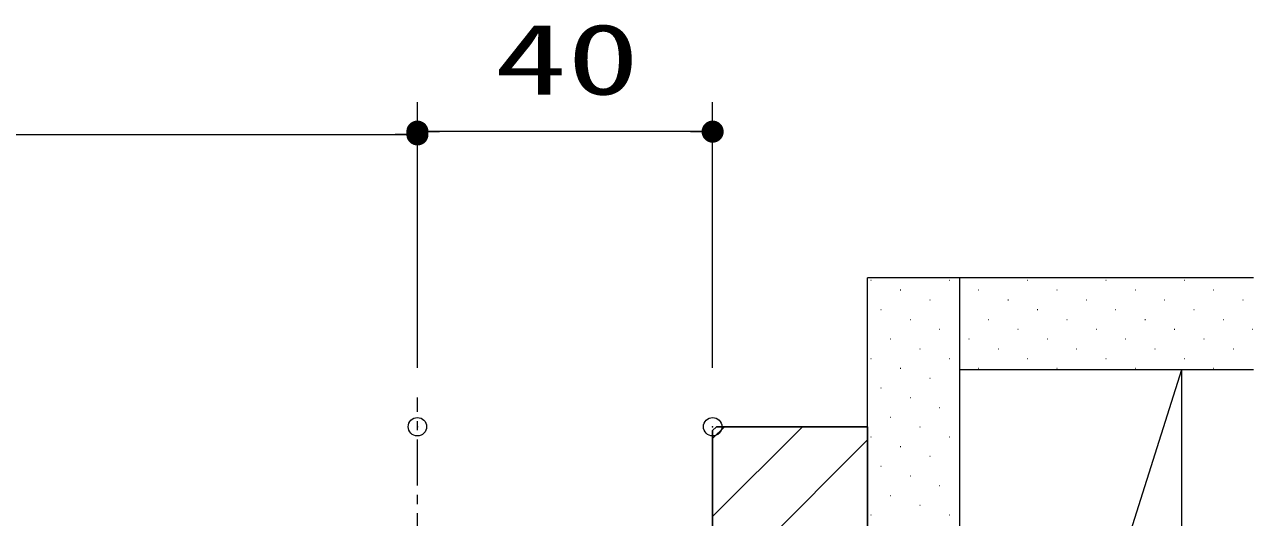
# Model space of a CAD drawing. Units: millimetres, scale not verified. Extents: x -1306 to 1306, y -607 to 607.
# Drawn here: x -518.8 to -352.3, y -221.5 to -154.7 of the extents above; entities that cross this region are included whole.
import ezdxf
from ezdxf.enums import TextEntityAlignment as Align

# ---------------------------------------------------------------- set-up
doc = ezdxf.new("R2010")
doc.units = ezdxf.units.MM
doc.header["$LTSCALE"] = 5
doc.header["$PDMODE"] = 32
doc.header["$PDSIZE"] = 2.5
doc.linetypes.add('USER5', pattern=[2, 1.25, -0.25, 0.25, -0.25])
for name, color, linetype, lineweight in [('0-1_線(白)', 7, 'Continuous', 30), ('0-2_線(黄)', 2, 'Continuous', 15), ('0-5_寸法線', 3, 'Continuous', 13), ('0-6_0', 4, 'Continuous', 25), ('0-7_DEFPOINTS', 7, 'Continuous', 5), ('0-8_ハッチング', 6, 'Continuous', 9), ('0-C_中心線', 3, 'USER5', 9)]:
    doc.layers.add(name, color=color, linetype=linetype, lineweight=lineweight)
doc.styles.add('ＭＳ ゴシック', font='')
doc.styles.get('ＭＳ ゴシック').set_extended_font_data('MS Gothic')

# ---------------------------------------------------------------- blocks, each defined once
blk = doc.blocks.new('_DOT')
at = {"layer": '0-6_0', "color": 3}
blk.add_line((-2.5, 0), (-5, 0), dxfattribs=at)
for points in [[(0, 0), (-2.5, 0), (-2.48, 0.313)], [(0, 0), (-2.48, -0.313), (-2.5, 0)], [(0, 0), (-2.48, 0.313), (-2.421, 0.622)], [(0, 0), (-2.421, -0.622), (-2.48, -0.313)], [(0, 0), (-2.421, 0.622), (-2.324, 0.92)], [(0, 0), (-2.324, -0.92), (-2.421, -0.622)], [(0, 0), (-2.324, 0.92), (-2.191, 1.204)], [(0, 0), (-2.191, -1.204), (-2.324, -0.92)], [(0, 0), (-2.191, 1.204), (-2.023, 1.469)], [(0, 0), (-2.023, -1.469), (-2.191, -1.204)], [(0, 0), (-2.023, 1.469), (-1.822, 1.711)], [(0, 0), (-1.822, -1.711), (-2.023, -1.469)], [(0, 0), (-1.822, 1.711), (-1.594, 1.926)], [(0, 0), (-1.594, -1.926), (-1.822, -1.711)], [(0, 0), (-1.594, 1.926), (-1.34, 2.111)], [(0, 0), (-1.34, -2.111), (-1.594, -1.926)], [(0, 0), (-1.34, 2.111), (-1.064, 2.262)], [(0, 0), (-1.064, -2.262), (-1.34, -2.111)], [(0, 0), (-1.064, 2.262), (-0.773, 2.378)], [(0, 0), (-0.773, -2.378), (-1.064, -2.262)], [(0, 0), (-0.773, 2.378), (-0.468, 2.456)], [(0, 0), (-0.468, -2.456), (-0.773, -2.378)], [(0, 0), (-0.468, 2.456), (-0.157, 2.495)], [(0, 0), (-0.157, -2.495), (-0.468, -2.456)], [(0, 0), (-0.157, 2.495), (0.157, 2.495)], [(0, 0), (0.157, -2.495), (-0.157, -2.495)], [(0, 0), (0.157, 2.495), (0.468, 2.456)], [(0, 0), (0.468, 2.456), (0.773, 2.378)], [(0, 0), (0.773, 2.378), (1.064, 2.262)], [(0, 0), (1.064, 2.262), (1.34, 2.111)], [(0, 0), (1.34, 2.111), (1.594, 1.926)], [(0, 0), (1.594, 1.926), (1.822, 1.711)], [(0, 0), (1.822, 1.711), (2.023, 1.469)], [(0, 0), (2.023, 1.469), (2.191, 1.204)], [(0, 0), (2.191, 1.204), (2.324, 0.92)], [(0, 0), (2.324, 0.92), (2.421, 0.622)], [(0, 0), (2.421, 0.622), (2.48, 0.313)], [(0, 0), (2.48, 0.313), (2.5, 0)], [(0, 0), (0.468, -2.456), (0.157, -2.495)], [(0, 0), (0.773, -2.378), (0.468, -2.456)], [(0, 0), (1.064, -2.262), (0.773, -2.378)], [(0, 0), (1.34, -2.111), (1.064, -2.262)], [(0, 0), (1.594, -1.926), (1.34, -2.111)], [(0, 0), (1.822, -1.711), (1.594, -1.926)], [(0, 0), (2.023, -1.469), (1.822, -1.711)], [(0, 0), (2.191, -1.204), (2.023, -1.469)], [(0, 0), (2.324, -0.92), (2.191, -1.204)], [(0, 0), (2.421, -0.622), (2.324, -0.92)], [(0, 0), (2.48, -0.313), (2.421, -0.622)], [(0, 0), (2.5, 0), (2.48, -0.313)]]:
    blk.add_solid(points, dxfattribs=at)

msp = doc.modelspace()

# ---------------------------------------------------------------- linework, layer by layer
at = {"layer": '0-1_線(白)'}
for p, q in [((-425.055, -209.188), (-425.555, -209.688)), ((-425.555, -209.688), (-425.555, -318.688)), ((-404.555, -209.188), (-425.055, -209.188)), ((-404.555, -319.188), (-404.555, -209.188))]:
    msp.add_line(p, q, dxfattribs=at)
at = {"layer": '0-2_線(黄)'}
for p, q in [((-352.292, -188.996), (-404.555, -188.996)), ((-404.555, -209.188), (-404.555, -188.996)), ((-392.055, -309.188), (-392.055, -188.996)), ((-362.054, -201.496), (-392.055, -296.688)), ((-352.292, -201.496), (-392.055, -201.496)), ((-362.054, -201.496), (-362.055, -296.688))]:
    msp.add_line(p, q, dxfattribs=at)
at = {"layer": '0-5_寸法線'}
for p, q in [((-465.555, -201.188), (-465.555, -165.188)), ((-465.555, -201.188), (-465.555, -165.563)), ((-425.555, -201.188), (-425.555, -165.188)), ((-655.046, -169.563), (-468.555, -169.563)), ((-428.555, -169.188), (-462.555, -169.188))]:
    msp.add_line(p, q, dxfattribs=at)
at = {"layer": '0-7_DEFPOINTS'}
for p in [(-465.555, -169.188), (-465.555, -169.563), (-465.555, -209.188), (-425.555, -209.188)]:
    msp.add_point(p, dxfattribs=at)
at = {"layer": '0-8_ハッチング'}
for p, q in [((-404.108, -189.327), (-404.058, -189.327)), ((-393.502, -189.327), (-393.452, -189.327)), ((-382.895, -189.327), (-382.845, -189.327)), ((-372.289, -189.327), (-372.239, -189.327)), ((-361.682, -189.327), (-361.632, -189.327)), ((-400.131, -190.653), (-400.081, -190.653)), ((-389.524, -190.653), (-389.474, -190.653)), ((-378.918, -190.653), (-378.868, -190.653)), ((-368.311, -190.653), (-368.261, -190.653)), ((-357.704, -190.653), (-357.654, -190.653)), ((-396.153, -191.979), (-396.103, -191.979)), ((-385.547, -191.979), (-385.497, -191.979)), ((-374.94, -191.979), (-374.89, -191.979)), ((-364.334, -191.979), (-364.284, -191.979)), ((-353.727, -191.979), (-353.677, -191.979)), ((-402.783, -193.305), (-402.733, -193.305)), ((-398.805, -194.631), (-398.755, -194.631)), ((-392.176, -193.305), (-392.126, -193.305)), ((-388.198, -194.631), (-388.148, -194.631)), ((-381.569, -193.305), (-381.519, -193.305)), ((-377.592, -194.631), (-377.542, -194.631)), ((-370.963, -193.305), (-370.913, -193.305)), ((-366.985, -194.631), (-366.935, -194.631)), ((-360.356, -193.305), (-360.306, -193.305)), ((-356.379, -194.631), (-356.329, -194.631)), ((-394.828, -195.956), (-394.778, -195.956)), ((-384.221, -195.956), (-384.171, -195.956)), ((-373.614, -195.956), (-373.564, -195.956)), ((-363.008, -195.956), (-362.958, -195.956)), ((-352.401, -195.956), (-352.351, -195.956)), ((-401.457, -197.282), (-401.407, -197.282)), ((-390.85, -197.282), (-390.8, -197.282)), ((-380.244, -197.282), (-380.194, -197.282)), ((-369.637, -197.282), (-369.587, -197.282)), ((-359.03, -197.282), (-358.98, -197.282)), ((-397.479, -198.608), (-397.429, -198.608)), ((-386.873, -198.608), (-386.823, -198.608)), ((-376.266, -198.608), (-376.216, -198.608)), ((-365.659, -198.608), (-365.609, -198.608)), ((-355.053, -198.608), (-355.003, -198.608)), ((-404.108, -199.934), (-404.058, -199.934)), ((-400.131, -201.26), (-400.081, -201.26)), ((-393.502, -199.934), (-393.452, -199.934)), ((-389.524, -201.26), (-389.474, -201.26)), ((-382.895, -199.934), (-382.845, -199.934)), ((-378.918, -201.26), (-378.868, -201.26)), ((-372.289, -199.934), (-372.239, -199.934)), ((-368.311, -201.26), (-368.261, -201.26)), ((-361.682, -199.934), (-361.632, -199.934)), ((-357.704, -201.26), (-357.654, -201.26)), ((-396.153, -202.585), (-396.103, -202.585)), ((-402.783, -203.911), (-402.733, -203.911)), ((-392.176, -203.911), (-392.126, -203.911)), ((-398.805, -205.237), (-398.755, -205.237)), ((-401.457, -207.889), (-401.407, -207.889)), ((-394.828, -206.563), (-394.778, -206.563)), ((-425.555, -210.774), (-423.969, -209.188)), ((-425.555, -221.38), (-413.362, -209.188)), ((-397.479, -209.215), (-397.429, -209.215)), ((-425.555, -231.987), (-404.555, -210.987)), ((-404.108, -210.54), (-404.058, -210.54)), ((-393.502, -210.54), (-393.452, -210.54)), ((-400.131, -211.866), (-400.081, -211.866)), ((-402.783, -214.518), (-402.733, -214.518)), ((-396.153, -213.192), (-396.103, -213.192)), ((-392.176, -214.518), (-392.126, -214.518)), ((-398.805, -215.844), (-398.755, -215.844)), ((-394.828, -217.17), (-394.778, -217.17)), ((-401.457, -218.495), (-401.407, -218.495)), ((-404.108, -221.147), (-404.058, -221.147)), ((-397.479, -219.821), (-397.429, -219.821)), ((-393.502, -221.147), (-393.452, -221.147))]:
    msp.add_line(p, q, dxfattribs=at)
at = {"layer": '0-C_中心線'}
msp.add_line((-465.555, -317.168), (-465.555, -205.224), dxfattribs=at)

# ---------------------------------------------------------------- block references
at = {"layer": '0-5_寸法線', "xscale": 0.6, "yscale": 0.6}
for p in [(-465.555, -169.563), (-425.555, -169.188)]:
    msp.add_blockref('_DOT', p, dxfattribs=at)
at = {"layer": '0-5_寸法線', "xscale": 0.6, "yscale": 0.6, "rotation": 180}
msp.add_blockref('_DOT', (-465.555, -169.188), dxfattribs=at)

# ---------------------------------------------------------------- texts
at = {"layer": '0-5_寸法線', "style": 'ＭＳ ゴシック', "width": 1.5}
msp.add_text('40', height=9.604, dxfattribs=at).set_placement((-455.079, -167.038), align=Align.BOTTOM_LEFT)

doc.saveas('drawing.dxf')
